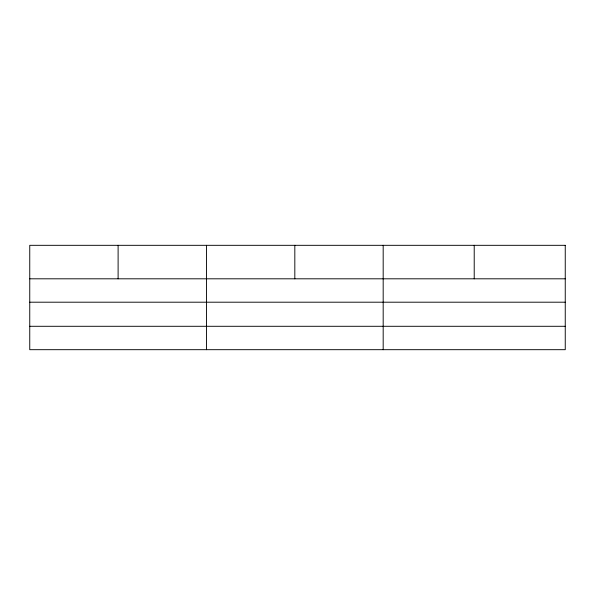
<?xml version="1.0" encoding="UTF-8"?>
<svg xmlns="http://www.w3.org/2000/svg" width="595" height="595" viewBox="0 0 595 595"><rect width="100%" height="100%" fill="white"/><g stroke="black" fill="none" stroke-linecap="round" stroke-linejoin="round"><path stroke-width="0.89" d="M29.75 278.81L565.25 278.81M29.75 302.2L565.25 302.2M29.75 326.291L565.25 326.291M474.215 245.319L474.215 278.81M383.18 245.319L383.18 349.682M294.822 245.319L294.822 278.81M206.465 245.319L206.465 349.682M118.108 245.319L118.108 278.81M565.25 245.319L29.75 245.319L29.75 349.682L565.25 349.682L565.25 245.319"/></g></svg>
